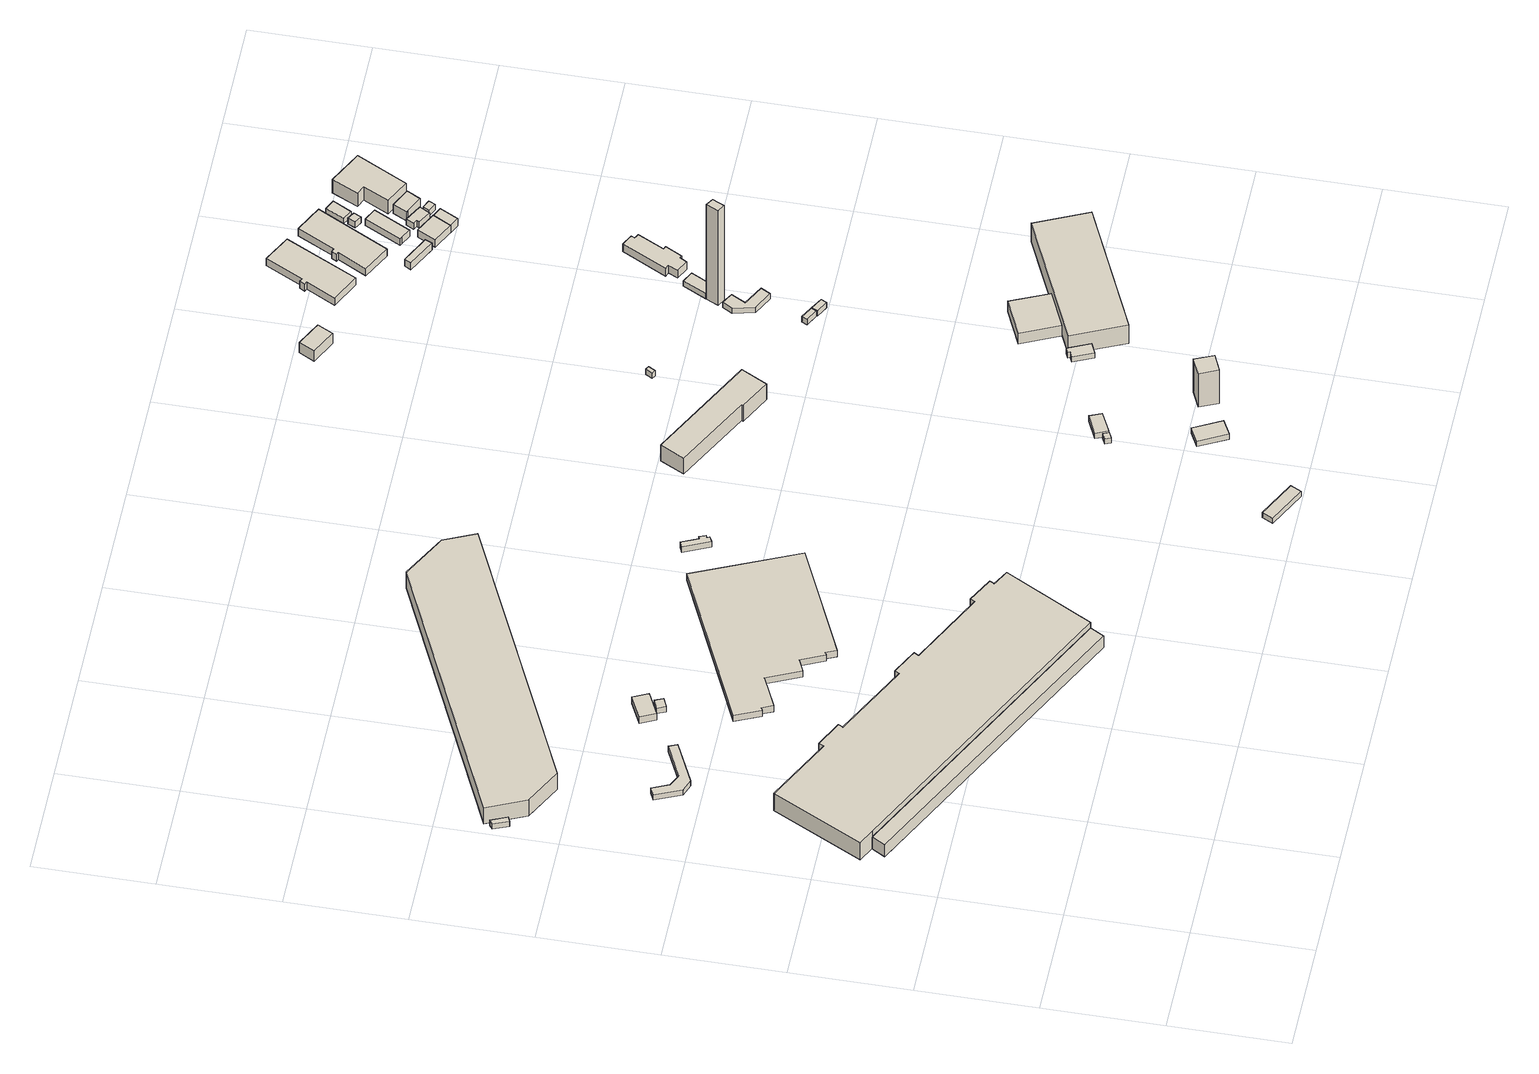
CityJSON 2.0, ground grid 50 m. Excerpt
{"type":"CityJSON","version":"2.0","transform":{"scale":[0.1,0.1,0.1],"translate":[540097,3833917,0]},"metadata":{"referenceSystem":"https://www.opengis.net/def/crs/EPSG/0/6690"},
"CityObjects":{
"building1":{"type":"Building","attributes":{"class":"3001","BuildingDetailAttribute.specifiedBuildingCoverageRate":0.6,"BuildingDetailAttribute.surveyYear":2017,"BuildingTsunamiRiskAttribute.description":"1","BuildingTsunamiRiskAttribute.rank":"2","BuildingTsunamiRiskAttribute.depth":0.51,"BuildingHighTideRiskAttribute.description":"1","BuildingHighTideRiskAttribute.rank":"2","BuildingHighTideRiskAttribute.depth":2.77,"BuildingIDAttribute.prefecture":"27","BuildingIDAttribute.city":"27107"},"geometry":[{"type":"Solid","lod":"1","boundaries":[[[[0,1,2,3]],[[2,4,5,3]],[[1,6,4,2]],[[0,7,6,1]],[[3,5,7,0]],[[4,6,7,5]]]]}]},
"building2":{"type":"Building","attributes":{"計測周辺長":74.93,"1/2500図郭":65,"区名":"港区","町丁目名称":"海岸通３丁目","街区番号":9,"class":"3003","usage":"431","storeysAboveGround":1,"BuildingDetailAttribute.buildingRoofEdgeArea":138.04,"BuildingDetailAttribute.buildingStructureType":"610","BuildingDetailAttribute.buildingStructureOrgType":"2","BuildingDetailAttribute.detailedUsage":"1710","BuildingDetailAttribute.specifiedBuildingCoverageRate":0.6,"BuildingDetailAttribute.surveyYear":2017,"BuildingHighTideRiskAttribute.description":"1","BuildingHighTideRiskAttribute.rank":"2","BuildingHighTideRiskAttribute.depth":2.12,"BuildingIDAttribute.prefecture":"27","BuildingIDAttribute.city":"27107"},"geometry":[{"type":"Solid","lod":"1","boundaries":[[[[8,9,10,11,12,13,14,15]],[[14,16,17,15]],[[13,18,16,14]],[[12,19,18,13]],[[11,20,19,12]],[[10,21,20,11]],[[9,22,21,10]],[[8,23,22,9]],[[15,17,23,8]],[[16,18,19,20,21,22,23,17]]]]}]},
"building3":{"type":"Building","attributes":{"計測周辺長":292.19,"1/2500図郭":65,"区名":"港区","町丁目名称":"海岸通３丁目","街区番号":8,"class":"3003","usage":"431","measuredHeight":6.8,"storeysAboveGround":1,"BuildingDetailAttribute.buildingRoofEdgeArea":905.91,"BuildingDetailAttribute.buildingStructureType":"610","BuildingDetailAttribute.buildingStructureOrgType":"2","BuildingDetailAttribute.detailedUsage":"1720","BuildingDetailAttribute.specifiedBuildingCoverageRate":0.6,"BuildingDetailAttribute.surveyYear":2017,"BuildingTsunamiRiskAttribute.description":"1","BuildingTsunamiRiskAttribute.rank":"2","BuildingTsunamiRiskAttribute.depth":0.83,"BuildingHighTideRiskAttribute.description":"1","BuildingHighTideRiskAttribute.rank":"2","BuildingHighTideRiskAttribute.depth":2.86,"BuildingIDAttribute.prefecture":"27","BuildingIDAttribute.city":"27107"},"geometry":[{"type":"Solid","lod":"1","boundaries":[[[[24,25,26,27]],[[26,28,29,27]],[[25,30,28,26]],[[24,31,30,25]],[[27,29,31,24]],[[28,30,31,29]]]]}]},
"building4":{"type":"Building","attributes":{"計測周辺長":394.34,"1/2500図郭":65,"区名":"港区","町丁目名称":"海岸通３丁目","街区番号":8,"class":"3001","usage":"431","measuredHeight":9.8,"storeysAboveGround":2,"BuildingDetailAttribute.buildingRoofEdgeArea":6350.5,"BuildingDetailAttribute.buildingStructureType":"610","BuildingDetailAttribute.buildingStructureOrgType":"2","BuildingDetailAttribute.detailedUsage":"1720","BuildingDetailAttribute.specifiedBuildingCoverageRate":0.6,"BuildingDetailAttribute.surveyYear":2017,"BuildingTsunamiRiskAttribute.description":"1","BuildingTsunamiRiskAttribute.rank":"1","BuildingTsunamiRiskAttribute.depth":0.3,"BuildingHighTideRiskAttribute.description":"1","BuildingHighTideRiskAttribute.rank":"2","BuildingHighTideRiskAttribute.depth":2.29,"BuildingIDAttribute.prefecture":"27","BuildingIDAttribute.city":"27107"},"geometry":[{"type":"Solid","lod":"1","boundaries":[[[[32,33,34,35,36,37,38,39,40,41,42,43,44,45,46,47,48]],[[47,49,50,48]],[[46,51,49,47]],[[45,52,51,46]],[[44,53,52,45]],[[43,54,53,44]],[[42,55,54,43]],[[41,56,55,42]],[[40,57,56,41]],[[39,58,57,40]],[[38,59,58,39]],[[37,60,59,38]],[[36,61,60,37]],[[35,62,61,36]],[[34,63,62,35]],[[33,64,63,34]],[[32,65,64,33]],[[48,50,65,32]],[[49,51,52,53,54,55,56,57,58,59,60,61,62,63,64,65,50]]]]}]},
"building5":{"type":"Building","attributes":{"計測周辺長":36.94,"1/2500図郭":65,"区名":"港区","町丁目名称":"海岸通３丁目","街区番号":9,"class":"3001","usage":"431","measuredHeight":3.8,"storeysAboveGround":1,"BuildingDetailAttribute.buildingRoofEdgeArea":82.57,"BuildingDetailAttribute.buildingStructureType":"610","BuildingDetailAttribute.buildingStructureOrgType":"2","BuildingDetailAttribute.detailedUsage":"1710","BuildingDetailAttribute.specifiedBuildingCoverageRate":0.6,"BuildingDetailAttribute.surveyYear":2017,"BuildingTsunamiRiskAttribute.description":"1","BuildingTsunamiRiskAttribute.rank":"1","BuildingTsunamiRiskAttribute.depth":0.01,"BuildingHighTideRiskAttribute.description":"1","BuildingHighTideRiskAttribute.rank":"2","BuildingHighTideRiskAttribute.depth":2.15,"BuildingIDAttribute.prefecture":"27","BuildingIDAttribute.city":"27107"},"geometry":[{"type":"Solid","lod":"1","boundaries":[[[[66,67,68,69]],[[68,70,71,69]],[[67,72,70,68]],[[66,73,72,67]],[[69,71,73,66]],[[70,72,73,71]]]]}]},
"building6":{"type":"Building","attributes":{"class":"3001","BuildingDetailAttribute.specifiedBuildingCoverageRate":0.6,"BuildingDetailAttribute.surveyYear":2017,"BuildingHighTideRiskAttribute.description":"1","BuildingHighTideRiskAttribute.rank":"2","BuildingHighTideRiskAttribute.depth":2.15,"BuildingIDAttribute.prefecture":"27","BuildingIDAttribute.city":"27107"},"geometry":[{"type":"Solid","lod":"1","boundaries":[[[[74,75,76,77]],[[76,78,79,77]],[[75,80,78,76]],[[74,81,80,75]],[[77,79,81,74]],[[78,80,81,79]]]]}]},
"building7":{"type":"Building","attributes":{"計測周辺長":330.95,"1/2500図郭":65,"区名":"港区","町丁目名称":"海岸通３丁目","街区番号":9,"class":"3001","usage":"431","measuredHeight":9.2,"storeysAboveGround":3,"BuildingDetailAttribute.buildingRoofEdgeArea":4335.14,"BuildingDetailAttribute.buildingStructureType":"610","BuildingDetailAttribute.buildingStructureOrgType":"2","BuildingDetailAttribute.detailedUsage":"1720","BuildingDetailAttribute.specifiedBuildingCoverageRate":0.6,"BuildingDetailAttribute.surveyYear":2017,"BuildingTsunamiRiskAttribute.description":"1","BuildingTsunamiRiskAttribute.rank":"2","BuildingTsunamiRiskAttribute.depth":0.69,"BuildingHighTideRiskAttribute.description":"1","BuildingHighTideRiskAttribute.rank":"2","BuildingHighTideRiskAttribute.depth":2.79,"BuildingIDAttribute.prefecture":"27","BuildingIDAttribute.city":"27107"},"geometry":[{"type":"Solid","lod":"1","boundaries":[[[[82,83,84,85,86,87]],[[86,88,89,87]],[[85,90,88,86]],[[84,91,90,85]],[[83,92,91,84]],[[82,93,92,83]],[[87,89,93,82]],[[88,90,91,92,93,89]]]]}]},
"building8":{"type":"Building","attributes":{"計測周辺長":248.54,"1/2500図郭":65,"区名":"港区","町丁目名称":"海岸通３丁目","街区番号":7,"class":"3003","usage":"431","measuredHeight":3.5,"storeysAboveGround":2,"BuildingDetailAttribute.buildingRoofEdgeArea":3027.41,"BuildingDetailAttribute.buildingStructureType":"603","BuildingDetailAttribute.buildingStructureOrgType":"3","BuildingDetailAttribute.detailedUsage":"1740","BuildingDetailAttribute.specifiedBuildingCoverageRate":0.6,"BuildingDetailAttribute.surveyYear":2017,"BuildingHighTideRiskAttribute.description":"1","BuildingHighTideRiskAttribute.rank":"2","BuildingHighTideRiskAttribute.depth":1.76,"BuildingIDAttribute.prefecture":"27","BuildingIDAttribute.city":"27107"},"geometry":[{"type":"Solid","lod":"1","boundaries":[[[[94,95,96,97,98,99,100,101,102,103,104,105]],[[104,106,107,105]],[[103,108,106,104]],[[102,109,108,103]],[[101,110,109,102]],[[100,111,110,101]],[[99,112,111,100]],[[98,113,112,99]],[[97,114,113,98]],[[96,115,114,97]],[[95,116,115,96]],[[94,117,116,95]],[[105,107,117,94]],[[106,108,109,110,111,112,113,114,115,116,117,107]]]]}]},
"building9":{"type":"Building","attributes":{"class":"3001","BuildingDetailAttribute.specifiedBuildingCoverageRate":0.6,"BuildingDetailAttribute.surveyYear":2017,"BuildingTsunamiRiskAttribute.description":"1","BuildingTsunamiRiskAttribute.rank":"1","BuildingTsunamiRiskAttribute.depth":0.48,"BuildingHighTideRiskAttribute.description":"1","BuildingHighTideRiskAttribute.rank":"3","BuildingHighTideRiskAttribute.depth":3.5,"BuildingIDAttribute.prefecture":"27","BuildingIDAttribute.city":"27107"},"geometry":[{"type":"Solid","lod":"1","boundaries":[[[[118,119,120,121]],[[120,122,123,121]],[[119,124,122,120]],[[118,125,124,119]],[[121,123,125,118]],[[122,124,125,123]]]]}]},
"building10":{"type":"Building","attributes":{"区名":"港区","町丁目名称":"海岸通３丁目","街区番号":7,"class":"3001","usage":"431","measuredHeight":3.3,"storeysAboveGround":1,"BuildingDetailAttribute.buildingRoofEdgeArea":35.92,"BuildingDetailAttribute.buildingStructureType":"610","BuildingDetailAttribute.buildingStructureOrgType":"2","BuildingDetailAttribute.detailedUsage":"1720","BuildingDetailAttribute.specifiedBuildingCoverageRate":0.6,"BuildingDetailAttribute.surveyYear":2017,"BuildingHighTideRiskAttribute.description":"1","BuildingHighTideRiskAttribute.rank":"2","BuildingHighTideRiskAttribute.depth":2,"BuildingIDAttribute.prefecture":"27","BuildingIDAttribute.city":"27107"},"geometry":[{"type":"Solid","lod":"1","boundaries":[[[[126,127,128,129,130,131,132,133]],[[132,134,135,133]],[[131,136,134,132]],[[130,137,136,131]],[[129,138,137,130]],[[128,139,138,129]],[[127,140,139,128]],[[126,141,140,127]],[[133,135,141,126]],[[134,136,137,138,139,140,141,135]]]]}]},
"building11":{"type":"Building","attributes":{"計測周辺長":19.33,"1/2500図郭":65,"区名":"港区","町丁目名称":"海岸通３丁目","街区番号":9,"class":"3003","usage":"431","storeysAboveGround":1,"BuildingDetailAttribute.buildingRoofEdgeArea":18.75,"BuildingDetailAttribute.buildingStructureType":"610","BuildingDetailAttribute.buildingStructureOrgType":"2","BuildingDetailAttribute.detailedUsage":"1720","BuildingDetailAttribute.specifiedBuildingCoverageRate":0.6,"BuildingDetailAttribute.surveyYear":2017,"BuildingTsunamiRiskAttribute.description":"1","BuildingTsunamiRiskAttribute.rank":"2","BuildingTsunamiRiskAttribute.depth":0.91,"BuildingHighTideRiskAttribute.description":"1","BuildingHighTideRiskAttribute.rank":"3","BuildingHighTideRiskAttribute.depth":3.16,"BuildingIDAttribute.prefecture":"27","BuildingIDAttribute.city":"27107"},"geometry":[{"type":"Solid","lod":"1","boundaries":[[[[142,143,144,145]],[[144,146,147,145]],[[143,148,146,144]],[[142,149,148,143]],[[145,147,149,142]],[[146,148,149,147]]]]}]},
"building12":{"type":"Building","attributes":{"class":"3003","BuildingDetailAttribute.specifiedBuildingCoverageRate":0.6,"BuildingDetailAttribute.surveyYear":2017,"BuildingTsunamiRiskAttribute.description":"1","BuildingTsunamiRiskAttribute.rank":"2","BuildingTsunamiRiskAttribute.depth":0.64,"BuildingHighTideRiskAttribute.description":"1","BuildingHighTideRiskAttribute.rank":"3","BuildingHighTideRiskAttribute.depth":3.67,"BuildingIDAttribute.prefecture":"27","BuildingIDAttribute.city":"27107"},"geometry":[{"type":"Solid","lod":"1","boundaries":[[[[150,151,152,153]],[[152,154,155,153]],[[151,156,154,152]],[[150,157,156,151]],[[153,155,157,150]],[[154,156,157,155]]]]}]},
"building13":{"type":"Building","attributes":{"class":"3001","BuildingDetailAttribute.specifiedBuildingCoverageRate":0.6,"BuildingDetailAttribute.surveyYear":2017,"BuildingTsunamiRiskAttribute.description":"1","BuildingTsunamiRiskAttribute.rank":"2","BuildingTsunamiRiskAttribute.depth":0.66,"BuildingHighTideRiskAttribute.description":"1","BuildingHighTideRiskAttribute.rank":"3","BuildingHighTideRiskAttribute.depth":3.7,"BuildingIDAttribute.prefecture":"27","BuildingIDAttribute.city":"27107"},"geometry":[{"type":"Solid","lod":"1","boundaries":[[[[158,159,160,161]],[[160,162,163,161]],[[159,164,162,160]],[[158,165,164,159]],[[161,163,165,158]],[[162,164,165,163]]]]}]},
"building14":{"type":"Building","attributes":{"class":"3001","BuildingDetailAttribute.specifiedBuildingCoverageRate":0.6,"BuildingDetailAttribute.surveyYear":2017,"BuildingTsunamiRiskAttribute.description":"1","BuildingTsunamiRiskAttribute.rank":"2","BuildingTsunamiRiskAttribute.depth":0.77,"BuildingHighTideRiskAttribute.description":"1","BuildingHighTideRiskAttribute.rank":"3","BuildingHighTideRiskAttribute.depth":3.81,"BuildingIDAttribute.prefecture":"27","BuildingIDAttribute.city":"27107"},"geometry":[{"type":"Solid","lod":"1","boundaries":[[[[166,167,168,169]],[[168,170,171,169]],[[167,172,170,168]],[[166,173,172,167]],[[169,171,173,166]],[[170,172,173,171]]]]}]},
"building15":{"type":"Building","attributes":{"計測周辺長":33.28,"1/2500図郭":65,"区名":"港区","町丁目名称":"海岸通３丁目","街区番号":5,"class":"3001","usage":"441","measuredHeight":19.1,"storeysAboveGround":5,"BuildingDetailAttribute.buildingRoofEdgeArea":69.17,"BuildingDetailAttribute.buildingStructureType":"610","BuildingDetailAttribute.buildingStructureOrgType":"2","BuildingDetailAttribute.detailedUsage":"1520","BuildingDetailAttribute.specifiedBuildingCoverageRate":0.6,"BuildingDetailAttribute.surveyYear":2017,"BuildingTsunamiRiskAttribute.description":"1","BuildingTsunamiRiskAttribute.rank":"2","BuildingTsunamiRiskAttribute.depth":0.73,"BuildingHighTideRiskAttribute.description":"1","BuildingHighTideRiskAttribute.rank":"3","BuildingHighTideRiskAttribute.depth":3.77,"BuildingIDAttribute.prefecture":"27","BuildingIDAttribute.city":"27107"},"geometry":[{"type":"Solid","lod":"1","boundaries":[[[[174,175,176,177]],[[176,178,179,177]],[[175,180,178,176]],[[174,181,180,175]],[[177,179,181,174]],[[178,180,181,179]]]]}]},
"building16":{"type":"Building","attributes":{"区名":"港区","町丁目名称":"海岸通３丁目","街区番号":7,"class":"3001","usage":"431","measuredHeight":9.1,"storeysAboveGround":1,"BuildingDetailAttribute.buildingRoofEdgeArea":597.41,"BuildingDetailAttribute.buildingStructureType":"610","BuildingDetailAttribute.buildingStructureOrgType":"2","BuildingDetailAttribute.detailedUsage":"1720","BuildingDetailAttribute.specifiedBuildingCoverageRate":0.6,"BuildingDetailAttribute.surveyYear":2017,"BuildingTsunamiRiskAttribute.description":"1","BuildingTsunamiRiskAttribute.rank":"1","BuildingTsunamiRiskAttribute.depth":0.01,"BuildingHighTideRiskAttribute.description":"1","BuildingHighTideRiskAttribute.rank":"2","BuildingHighTideRiskAttribute.depth":2.08,"BuildingIDAttribute.prefecture":"27","BuildingIDAttribute.city":"27107"},"geometry":[{"type":"Solid","lod":"1","boundaries":[[[[182,183,184,185,186,187]],[[186,188,189,187]],[[185,190,188,186]],[[184,191,190,185]],[[183,192,191,184]],[[182,193,192,183]],[[187,189,193,182]],[[188,190,191,192,193,189]]]]}]},
"building17":{"type":"Building","attributes":{"計測周辺長":30.47,"1/2500図郭":65,"区名":"港区","町丁目名称":"海岸通３丁目","街区番号":6,"class":"3003","usage":"431","measuredHeight":3,"storeysAboveGround":2,"BuildingDetailAttribute.buildingRoofEdgeArea":48.9,"BuildingDetailAttribute.buildingStructureType":"610","BuildingDetailAttribute.buildingStructureOrgType":"2","BuildingDetailAttribute.detailedUsage":"1720","BuildingDetailAttribute.specifiedBuildingCoverageRate":0.6,"BuildingDetailAttribute.surveyYear":2017,"BuildingTsunamiRiskAttribute.description":"1","BuildingTsunamiRiskAttribute.rank":"2","BuildingTsunamiRiskAttribute.depth":1,"BuildingHighTideRiskAttribute.description":"1","BuildingHighTideRiskAttribute.rank":"3","BuildingHighTideRiskAttribute.depth":4.04,"BuildingIDAttribute.prefecture":"27","BuildingIDAttribute.city":"27107"},"geometry":[{"type":"Solid","lod":"1","boundaries":[[[[194,195,196,197,198,199]],[[198,200,201,199]],[[197,202,200,198]],[[196,203,202,197]],[[195,204,203,196]],[[194,205,204,195]],[[199,201,205,194]],[[200,202,203,204,205,201]]]]}]},
"building18":{"type":"Building","attributes":{"class":"3001","BuildingDetailAttribute.specifiedBuildingCoverageRate":0.6,"BuildingDetailAttribute.surveyYear":2017,"BuildingTsunamiRiskAttribute.description":"1","BuildingTsunamiRiskAttribute.rank":"1","BuildingTsunamiRiskAttribute.depth":0.44,"BuildingHighTideRiskAttribute.description":"1","BuildingHighTideRiskAttribute.rank":"2","BuildingHighTideRiskAttribute.depth":2.64,"BuildingIDAttribute.prefecture":"27","BuildingIDAttribute.city":"27107"},"geometry":[{"type":"Solid","lod":"1","boundaries":[[[[206,207,208,209]],[[208,210,211,209]],[[207,212,210,208]],[[206,213,212,207]],[[209,211,213,206]],[[210,212,213,211]]]]}]},
"building19":{"type":"Building","attributes":{"計測周辺長":70.29,"1/2500図郭":65,"区名":"港区","町丁目名称":"海岸通３丁目","街区番号":6,"class":"3003","usage":"431","measuredHeight":6.1,"storeysAboveGround":1,"BuildingDetailAttribute.buildingRoofEdgeArea":308.79,"BuildingDetailAttribute.buildingStructureType":"610","BuildingDetailAttribute.buildingStructureOrgType":"2","BuildingDetailAttribute.detailedUsage":"1720","BuildingDetailAttribute.specifiedBuildingCoverageRate":0.6,"BuildingDetailAttribute.surveyYear":2017,"BuildingTsunamiRiskAttribute.description":"1","BuildingTsunamiRiskAttribute.rank":"2","BuildingTsunamiRiskAttribute.depth":1.77,"BuildingHighTideRiskAttribute.description":"1","BuildingHighTideRiskAttribute.rank":"3","BuildingHighTideRiskAttribute.depth":4.8,"BuildingIDAttribute.prefecture":"27","BuildingIDAttribute.city":"27107"},"geometry":[{"type":"Solid","lod":"1","boundaries":[[[[214,215,216,217]],[[216,218,219,217]],[[215,220,218,216]],[[214,221,220,215]],[[217,219,221,214]],[[218,220,221,219]]]]}]},
"building20":{"type":"Building","attributes":{"class":"3001","measuredHeight":3.2,"BuildingDetailAttribute.specifiedBuildingCoverageRate":0.6,"BuildingDetailAttribute.surveyYear":2017,"BuildingHighTideRiskAttribute.description":"1","BuildingHighTideRiskAttribute.rank":"2","BuildingHighTideRiskAttribute.depth":1.98,"BuildingIDAttribute.prefecture":"27","BuildingIDAttribute.city":"27107"},"geometry":[{"type":"Solid","lod":"1","boundaries":[[[[222,223,224,225]],[[224,226,227,225]],[[223,228,226,224]],[[222,229,228,223]],[[225,227,229,222]],[[226,228,229,227]]]]}]},
"building21":{"type":"Building","attributes":{"計測周辺長":16.81,"1/2500図郭":65,"区名":"港区","町丁目名称":"海岸通３丁目","街区番号":6,"class":"3001","usage":"401","storeysAboveGround":1,"BuildingDetailAttribute.buildingRoofEdgeArea":15.68,"BuildingDetailAttribute.buildingStructureType":"610","BuildingDetailAttribute.buildingStructureOrgType":"2","BuildingDetailAttribute.detailedUsage":"1310","BuildingDetailAttribute.specifiedBuildingCoverageRate":0.6,"BuildingDetailAttribute.surveyYear":2017,"BuildingHighTideRiskAttribute.description":"1","BuildingHighTideRiskAttribute.rank":"2","BuildingHighTideRiskAttribute.depth":2.49,"BuildingIDAttribute.prefecture":"27","BuildingIDAttribute.city":"27107"},"geometry":[{"type":"Solid","lod":"1","boundaries":[[[[230,231,232,233]],[[232,234,235,233]],[[231,236,234,232]],[[230,237,236,231]],[[233,235,237,230]],[[234,236,237,235]]]]}]},
"building22":{"type":"Building","attributes":{"計測周辺長":171.34,"1/2500図郭":65,"区名":"港区","町丁目名称":"海岸通３丁目","街区番号":6,"class":"3001","usage":"431","measuredHeight":10.5,"storeysAboveGround":2,"BuildingDetailAttribute.buildingRoofEdgeArea":1492.93,"BuildingDetailAttribute.buildingStructureType":"610","BuildingDetailAttribute.buildingStructureOrgType":"2","BuildingDetailAttribute.detailedUsage":"1720","BuildingDetailAttribute.specifiedBuildingCoverageRate":0.6,"BuildingDetailAttribute.surveyYear":2017,"BuildingTsunamiRiskAttribute.description":"1","BuildingTsunamiRiskAttribute.rank":"2","BuildingTsunamiRiskAttribute.depth":2.22,"BuildingHighTideRiskAttribute.description":"1","BuildingHighTideRiskAttribute.rank":"4","BuildingHighTideRiskAttribute.depth":5.26,"BuildingIDAttribute.prefecture":"27","BuildingIDAttribute.city":"27107"},"geometry":[{"type":"Solid","lod":"1","boundaries":[[[[238,239,240,241]],[[240,242,243,241]],[[239,244,242,240]],[[238,245,244,239]],[[241,243,245,238]],[[242,244,245,243]]]]}]},
"building23":{"type":"Building","attributes":{"計測周辺長":38.69,"1/2500図郭":65,"区名":"港区","町丁目名称":"海岸通３丁目","街区番号":3,"class":"3001","usage":"421","measuredHeight":5.9,"storeysAboveGround":1,"BuildingDetailAttribute.buildingRoofEdgeArea":88.69,"BuildingDetailAttribute.buildingStructureType":"610","BuildingDetailAttribute.buildingStructureOrgType":"2","BuildingDetailAttribute.detailedUsage":"1810","BuildingDetailAttribute.specifiedBuildingCoverageRate":0.6,"BuildingDetailAttribute.surveyYear":2017,"BuildingTsunamiRiskAttribute.description":"1","BuildingTsunamiRiskAttribute.rank":"2","BuildingTsunamiRiskAttribute.depth":1.41,"BuildingHighTideRiskAttribute.description":"1","BuildingHighTideRiskAttribute.rank":"3","BuildingHighTideRiskAttribute.depth":4.33,"BuildingIDAttribute.prefecture":"27","BuildingIDAttribute.city":"27107"},"geometry":[{"type":"Solid","lod":"1","boundaries":[[[[246,247,248,249]],[[248,250,251,249]],[[247,252,250,248]],[[246,253,252,247]],[[249,251,253,246]],[[250,252,253,251]]]]}]},
"building24":{"type":"Building","attributes":{"計測周辺長":100.69,"1/2500図郭":65,"区名":"港区","町丁目名称":"海岸通３丁目","街区番号":4,"class":"3003","usage":"441","storeysAboveGround":1,"BuildingDetailAttribute.buildingRoofEdgeArea":184.03,"BuildingDetailAttribute.buildingStructureType":"610","BuildingDetailAttribute.buildingStructureOrgType":"2","BuildingDetailAttribute.detailedUsage":"1520","BuildingDetailAttribute.specifiedBuildingCoverageRate":0.6,"BuildingDetailAttribute.surveyYear":2017,"BuildingTsunamiRiskAttribute.description":"1","BuildingTsunamiRiskAttribute.rank":"2","BuildingTsunamiRiskAttribute.depth":0.67,"BuildingHighTideRiskAttribute.description":"1","BuildingHighTideRiskAttribute.rank":"3","BuildingHighTideRiskAttribute.depth":3.69,"BuildingIDAttribute.prefecture":"27","BuildingIDAttribute.city":"27107"},"geometry":[{"type":"Solid","lod":"1","boundaries":[[[[254,255,256,257,258,259,260]],[[259,261,262,260]],[[258,263,261,259]],[[257,264,263,258]],[[256,265,264,257]],[[255,266,265,256]],[[254,267,266,255]],[[260,262,267,254]],[[261,263,264,265,266,267,262]]]]}]},
"building25":{"type":"Building","attributes":{"計測周辺長":18.91,"1/2500図郭":65,"区名":"港区","町丁目名称":"海岸通３丁目","街区番号":4,"class":"3001","usage":"441","measuredHeight":54.4,"storeysAboveGround":1,"BuildingDetailAttribute.buildingRoofEdgeArea":21.34,"BuildingDetailAttribute.buildingStructureType":"610","BuildingDetailAttribute.buildingStructureOrgType":"2","BuildingDetailAttribute.detailedUsage":"1520","BuildingDetailAttribute.specifiedBuildingCoverageRate":0.6,"BuildingDetailAttribute.surveyYear":2017,"BuildingTsunamiRiskAttribute.description":"1","BuildingTsunamiRiskAttribute.rank":"2","BuildingTsunamiRiskAttribute.depth":1.44,"BuildingHighTideRiskAttribute.description":"1","BuildingHighTideRiskAttribute.rank":"3","BuildingHighTideRiskAttribute.depth":4.62,"BuildingIDAttribute.prefecture":"27","BuildingIDAttribute.city":"27107"},"geometry":[{"type":"Solid","lod":"1","boundaries":[[[[268,269,270,271,272]],[[271,273,274,272]],[[270,275,273,271]],[[269,276,275,270]],[[268,277,276,269]],[[272,274,277,268]],[[273,275,276,277,274]]]]}]},
"building26":{"type":"Building","attributes":{"class":"3003","BuildingDetailAttribute.specifiedBuildingCoverageRate":0.6,"BuildingDetailAttribute.surveyYear":2017,"BuildingTsunamiRiskAttribute.description":"1","BuildingTsunamiRiskAttribute.rank":"2","BuildingTsunamiRiskAttribute.depth":1.44,"BuildingHighTideRiskAttribute.description":"1","BuildingHighTideRiskAttribute.rank":"3","BuildingHighTideRiskAttribute.depth":4.62,"BuildingIDAttribute.prefecture":"27","BuildingIDAttribute.city":"27107"},"geometry":[{"type":"Solid","lod":"1","boundaries":[[[[278,279,280,281]],[[280,282,283,281]],[[279,284,282,280]],[[278,285,284,279]],[[281,283,285,278]],[[282,284,285,283]]]]}]},
"building27":{"type":"Building","attributes":{"計測周辺長":69.25,"1/2500図郭":65,"区名":"港区","町丁目名称":"海岸通３丁目","街区番号":4,"class":"3001","usage":"441","measuredHeight":4.4,"storeysAboveGround":2,"BuildingDetailAttribute.buildingRoofEdgeArea":196.03,"BuildingDetailAttribute.buildingStructureType":"610","BuildingDetailAttribute.buildingStructureOrgType":"2","BuildingDetailAttribute.detailedUsage":"1520","BuildingDetailAttribute.specifiedBuildingCoverageRate":0.6,"BuildingDetailAttribute.surveyYear":2017,"BuildingTsunamiRiskAttribute.description":"1","BuildingTsunamiRiskAttribute.rank":"2","BuildingTsunamiRiskAttribute.depth":1.59,"BuildingHighTideRiskAttribute.description":"1","BuildingHighTideRiskAttribute.rank":"3","BuildingHighTideRiskAttribute.depth":4.61,"BuildingIDAttribute.prefecture":"27","BuildingIDAttribute.city":"27107"},"geometry":[{"type":"Solid","lod":"1","boundaries":[[[[286,287,288,289,290,291,292,293,294,295,296,297]],[[296,298,299,297]],[[295,300,298,296]],[[294,301,300,295]],[[293,302,301,294]],[[292,303,302,293]],[[291,304,303,292]],[[290,305,304,291]],[[289,306,305,290]],[[288,307,306,289]],[[287,308,307,288]],[[286,309,308,287]],[[297,299,309,286]],[[298,300,301,302,303,304,305,306,307,308,309,299]]]]}]},
"building28":{"type":"Building","attributes":{"計測周辺長":97.41,"1/2500図郭":65,"区名":"港区","町丁目名称":"海岸通３丁目","街区番号":3,"class":"3001","usage":"421","measuredHeight":4.1,"storeysAboveGround":2,"BuildingDetailAttribute.buildingRoofEdgeArea":453.28,"BuildingDetailAttribute.buildingStructureType":"610","BuildingDetailAttribute.buildingStructureOrgType":"2","BuildingDetailAttribute.detailedUsage":"1810","BuildingDetailAttribute.specifiedBuildingCoverageRate":0.6,"BuildingDetailAttribute.surveyYear":2017,"BuildingTsunamiRiskAttribute.description":"1","BuildingTsunamiRiskAttribute.rank":"2","BuildingTsunamiRiskAttribute.depth":1.39,"BuildingHighTideRiskAttribute.description":"1","BuildingHighTideRiskAttribute.rank":"3","BuildingHighTideRiskAttribute.depth":4.3,"BuildingIDAttribute.prefecture":"27","BuildingIDAttribute.city":"27107"},"geometry":[{"type":"Solid","lod":"1","boundaries":[[[[310,311,312,313,314,315,316,317]],[[316,318,319,317]],[[315,320,318,316]],[[314,321,320,315]],[[313,322,321,314]],[[312,323,322,313]],[[311,324,323,312]],[[310,325,324,311]],[[317,319,325,310]],[[318,320,321,322,323,324,325,319]]]]}]},
"building29":{"type":"Building","attributes":{"class":"3001","measuredHeight":4,"BuildingDetailAttribute.specifiedBuildingCoverageRate":0.6,"BuildingDetailAttribute.surveyYear":2017,"BuildingTsunamiRiskAttribute.description":"1","BuildingTsunamiRiskAttribute.rank":"2","BuildingTsunamiRiskAttribute.depth":1.45,"BuildingHighTideRiskAttribute.description":"1","BuildingHighTideRiskAttribute.rank":"3","BuildingHighTideRiskAttribute.depth":4.37,"BuildingIDAttribute.prefecture":"27","BuildingIDAttribute.city":"27107"},"geometry":[{"type":"Solid","lod":"1","boundaries":[[[[326,327,328,329]],[[328,330,331,329]],[[327,332,330,328]],[[326,333,332,327]],[[329,331,333,326]],[[330,332,333,331]]]]}]},
"building30":{"type":"Building","attributes":{"計測周辺長":96.52,"1/2500図郭":65,"区名":"港区","町丁目名称":"海岸通３丁目","街区番号":3,"class":"3001","usage":"421","measuredHeight":4.2,"storeysAboveGround":2,"BuildingDetailAttribute.buildingRoofEdgeArea":447.75,"BuildingDetailAttribute.buildingStructureType":"603","BuildingDetailAttribute.buildingStructureOrgType":"3","BuildingDetailAttribute.detailedUsage":"1810","BuildingDetailAttribute.specifiedBuildingCoverageRate":0.6,"BuildingDetailAttribute.surveyYear":2017,"BuildingTsunamiRiskAttribute.description":"1","BuildingTsunamiRiskAttribute.rank":"2","BuildingTsunamiRiskAttribute.depth":1.36,"BuildingHighTideRiskAttribute.description":"1","BuildingHighTideRiskAttribute.rank":"3","BuildingHighTideRiskAttribute.depth":4.28,"BuildingIDAttribute.prefecture":"27","BuildingIDAttribute.city":"27107"},"geometry":[{"type":"Solid","lod":"1","boundaries":[[[[334,335,336,337,338,339,340,341]],[[340,342,343,341]],[[339,344,342,340]],[[338,345,344,339]],[[337,346,345,338]],[[336,347,346,337]],[[335,348,347,336]],[[334,349,348,335]],[[341,343,349,334]],[[342,344,345,346,347,348,349,343]]]]}]},
"building31":{"type":"Building","attributes":{"計測周辺長":36.91,"1/2500図郭":65,"区名":"港区","町丁目名称":"海岸通３丁目","街区番号":3,"class":"3001","usage":"421","measuredHeight":4.1,"storeysAboveGround":1,"BuildingDetailAttribute.buildingRoofEdgeArea":84.86,"BuildingDetailAttribute.buildingStructureType":"610","BuildingDetailAttribute.buildingStructureOrgType":"2","BuildingDetailAttribute.detailedUsage":"1810","BuildingDetailAttribute.specifiedBuildingCoverageRate":0.6,"BuildingDetailAttribute.surveyYear":2017,"BuildingTsunamiRiskAttribute.description":"1","BuildingTsunamiRiskAttribute.rank":"2","BuildingTsunamiRiskAttribute.depth":1.39,"BuildingHighTideRiskAttribute.description":"1","BuildingHighTideRiskAttribute.rank":"3","BuildingHighTideRiskAttribute.depth":4.33,"BuildingIDAttribute.prefecture":"27","BuildingIDAttribute.city":"27107"},"geometry":[{"type":"Solid","lod":"1","boundaries":[[[[350,351,352,353]],[[352,354,355,353]],[[351,356,354,352]],[[350,357,356,351]],[[353,355,357,350]],[[354,356,357,355]]]]}]},
"building32":{"type":"Building","attributes":{"計測周辺長":46.3,"1/2500図郭":65,"区名":"港区","町丁目名称":"海岸通３丁目","街区番号":3,"class":"3001","usage":"421","measuredHeight":3.6,"storeysAboveGround":1,"BuildingDetailAttribute.buildingRoofEdgeArea":102.88,"BuildingDetailAttribute.buildingStructureType":"610","BuildingDetailAttribute.buildingStructureOrgType":"2","BuildingDetailAttribute.detailedUsage":"1810","BuildingDetailAttribute.specifiedBuildingCoverageRate":0.6,"BuildingDetailAttribute.surveyYear":2017,"BuildingTsunamiRiskAttribute.description":"1","BuildingTsunamiRiskAttribute.rank":"2","BuildingTsunamiRiskAttribute.depth":1.35,"BuildingHighTideRiskAttribute.description":"1","BuildingHighTideRiskAttribute.rank":"3","BuildingHighTideRiskAttribute.depth":4.27,"BuildingIDAttribute.prefecture":"27","BuildingIDAttribute.city":"27107"},"geometry":[{"type":"Solid","lod":"1","boundaries":[[[[358,359,360,361,362,363]],[[362,364,365,363]],[[361,366,364,362]],[[360,367,366,361]],[[359,368,367,360]],[[358,369,368,359]],[[363,365,369,358]],[[364,366,367,368,369,365]]]]}]},
"building33":{"type":"Building","attributes":{"class":"3001","measuredHeight":4.2,"BuildingDetailAttribute.specifiedBuildingCoverageRate":0.6,"BuildingDetailAttribute.surveyYear":2017,"BuildingTsunamiRiskAttribute.description":"1","BuildingTsunamiRiskAttribute.rank":"2","BuildingTsunamiRiskAttribute.depth":1.47,"BuildingHighTideRiskAttribute.description":"1","BuildingHighTideRiskAttribute.rank":"3","BuildingHighTideRiskAttribute.depth":4.42,"BuildingIDAttribute.prefecture":"27","BuildingIDAttribute.city":"27107"},"geometry":[{"type":"Solid","lod":"1","boundaries":[[[[370,371,372,373]],[[372,374,375,373]],[[371,376,374,372]],[[370,377,376,371]],[[373,375,377,370]],[[374,376,377,375]]]]}]},
"building34":{"type":"Building","attributes":{"計測周辺長":26.44,"1/2500図郭":65,"区名":"港区","町丁目名称":"海岸通３丁目","街区番号":3,"class":"3001","usage":"421","measuredHeight":3.5,"storeysAboveGround":1,"BuildingDetailAttribute.buildingRoofEdgeArea":38.38,"BuildingDetailAttribute.buildingStructureType":"601","BuildingDetailAttribute.buildingStructureOrgType":"1","BuildingDetailAttribute.detailedUsage":"1810","BuildingDetailAttribute.specifiedBuildingCoverageRate":0.6,"BuildingDetailAttribute.surveyYear":2017,"BuildingTsunamiRiskAttribute.description":"1","BuildingTsunamiRiskAttribute.rank":"2","BuildingTsunamiRiskAttribute.depth":1.45,"BuildingHighTideRiskAttribute.description":"1","BuildingHighTideRiskAttribute.rank":"3","BuildingHighTideRiskAttribute.depth":4.39,"BuildingIDAttribute.prefecture":"27","BuildingIDAttribute.city":"27107"},"geometry":[{"type":"Solid","lod":"1","boundaries":[[[[378,379,380,381,382,383]],[[382,384,385,383]],[[381,386,384,382]],[[380,387,386,381]],[[379,388,387,380]],[[378,389,388,379]],[[383,385,389,378]],[[384,386,387,388,389,385]]]]}]},
"building35":{"type":"Building","attributes":{"計測周辺長":14.07,"1/2500図郭":65,"区名":"港区","町丁目名称":"海岸通３丁目","街区番号":3,"class":"3001","usage":"421","measuredHeight":3.4,"storeysAboveGround":1,"BuildingDetailAttribute.buildingRoofEdgeArea":12.33,"BuildingDetailAttribute.buildingStructureType":"610","BuildingDetailAttribute.buildingStructureOrgType":"2","BuildingDetailAttribute.detailedUsage":"1810","BuildingDetailAttribute.specifiedBuildingCoverageRate":0.6,"BuildingDetailAttribute.surveyYear":2017,"BuildingTsunamiRiskAttribute.description":"1","BuildingTsunamiRiskAttribute.rank":"2","BuildingTsunamiRiskAttribute.depth":1.35,"BuildingHighTideRiskAttribute.description":"1","BuildingHighTideRiskAttribute.rank":"3","BuildingHighTideRiskAttribute.depth":4.27,"BuildingIDAttribute.prefecture":"27","BuildingIDAttribute.city":"27107"},"geometry":[{"type":"Solid","lod":"1","boundaries":[[[[390,391,392,393]],[[392,394,395,393]],[[391,396,394,392]],[[390,397,396,391]],[[393,395,397,390]],[[394,396,397,395]]]]}]},
"building36":{"type":"Building","attributes":{"計測周辺長":13.89,"1/2500図郭":65,"区名":"港区","町丁目名称":"海岸通３丁目","街区番号":3,"class":"3001","usage":"421","measuredHeight":3.2,"storeysAboveGround":1,"BuildingDetailAttribute.buildingRoofEdgeArea":11.91,"BuildingDetailAttribute.buildingStructureType":"601","BuildingDetailAttribute.buildingStructureOrgType":"1","BuildingDetailAttribute.detailedUsage":"1810","BuildingDetailAttribute.specifiedBuildingCoverageRate":0.6,"BuildingDetailAttribute.surveyYear":2017,"BuildingTsunamiRiskAttribute.description":"1","BuildingTsunamiRiskAttribute.rank":"2","BuildingTsunamiRiskAttribute.depth":1.77,"BuildingHighTideRiskAttribute.description":"1","BuildingHighTideRiskAttribute.rank":"3","BuildingHighTideRiskAttribute.depth":4.72,"BuildingIDAttribute.prefecture":"27","BuildingIDAttribute.city":"27107"},"geometry":[{"type":"Solid","lod":"1","boundaries":[[[[398,399,400,401]],[[400,402,403,401]],[[399,404,402,400]],[[398,405,404,399]],[[401,403,405,398]],[[402,404,405,403]]]]}]},
"building37":{"type":"Building","attributes":{"計測周辺長":30.76,"1/2500図郭":65,"区名":"港区","町丁目名称":"海岸通３丁目","街区番号":3,"class":"3001","usage":"421","measuredHeight":5.1,"storeysAboveGround":1,"BuildingDetailAttribute.buildingRoofEdgeArea":57.94,"BuildingDetailAttribute.buildingStructureType":"610","BuildingDetailAttribute.buildingStructureOrgType":"2","BuildingDetailAttribute.detailedUsage":"1810","BuildingDetailAttribute.specifiedBuildingCoverageRate":0.6,"BuildingDetailAttribute.surveyYear":2017,"BuildingTsunamiRiskAttribute.description":"1","BuildingTsunamiRiskAttribute.rank":"2","BuildingTsunamiRiskAttribute.depth":1.56,"BuildingHighTideRiskAttribute.description":"1","BuildingHighTideRiskAttribute.rank":"3","BuildingHighTideRiskAttribute.depth":4.5,"BuildingIDAttribute.prefecture":"27","BuildingIDAttribute.city":"27107"},"geometry":[{"type":"Solid","lod":"1","boundaries":[[[[406,407,408,409,410,411]],[[410,412,413,411]],[[409,414,412,410]],[[408,415,414,409]],[[407,416,415,408]],[[406,417,416,407]],[[411,413,417,406]],[[412,414,415,416,417,413]]]]}]},
"building38":{"type":"Building","attributes":{"計測周辺長":26.96,"1/2500図郭":65,"区名":"港区","町丁目名称":"海岸通３丁目","街区番号":3,"class":"3001","usage":"421","storeysAboveGround":1,"BuildingDetailAttribute.buildingRoofEdgeArea":41.25,"BuildingDetailAttribute.buildingStructureType":"610","BuildingDetailAttribute.buildingStructureOrgType":"2","BuildingDetailAttribute.detailedUsage":"1810","BuildingDetailAttribute.specifiedBuildingCoverageRate":0.6,"BuildingDetailAttribute.surveyYear":2017,"BuildingTsunamiRiskAttribute.description":"1","BuildingTsunamiRiskAttribute.rank":"2","BuildingTsunamiRiskAttribute.depth":1.44,"BuildingHighTideRiskAttribute.description":"1","BuildingHighTideRiskAttribute.rank":"3","BuildingHighTideRiskAttribute.depth":4.35,"BuildingIDAttribute.prefecture":"27","BuildingIDAttribute.city":"27107"},"geometry":[{"type":"Solid","lod":"1","boundaries":[[[[418,419,420,421]],[[420,422,423,421]],[[419,424,422,420]],[[418,425,424,419]],[[421,423,425,418]],[[422,424,425,423]]]]}]},
"building39":{"type":"Building","attributes":{"計測周辺長":80.18,"1/2500図郭":65,"区名":"港区","町丁目名称":"海岸通３丁目","街区番号":3,"class":"3001","usage":"421","measuredHeight":7.7,"storeysAboveGround":2,"BuildingDetailAttribute.buildingRoofEdgeArea":332.84,"BuildingDetailAttribute.buildingStructureType":"610","BuildingDetailAttribute.buildingStructureOrgType":"2","BuildingDetailAttribute.detailedUsage":"1810","BuildingDetailAttribute.specifiedBuildingCoverageRate":0.6,"BuildingDetailAttribute.surveyYear":2017,"BuildingTsunamiRiskAttribute.description":"1","BuildingTsunamiRiskAttribute.rank":"2","BuildingTsunamiRiskAttribute.depth":1.48,"BuildingHighTideRiskAttribute.description":"1","BuildingHighTideRiskAttribute.rank":"3","BuildingHighTideRiskAttribute.depth":4.4,"BuildingIDAttribute.prefecture":"27","BuildingIDAttribute.city":"27107"},"geometry":[{"type":"Solid","lod":"1","boundaries":[[[[426,427,428,429,430,431]],[[430,432,433,431]],[[429,434,432,430]],[[428,435,434,429]],[[427,436,435,428]],[[426,437,436,427]],[[431,433,437,426]],[[432,434,435,436,437,433]]]]}]}
},
"vertices":[
[8,2767,36],[26,2780,36],[56,2713,36],[34,2703,36],[56,2713,66],[34,2703,66],[26,2780,66],[8,2767,66],
[318,2068,42],[270,2179,42],[305,2195,42],[336,2124,42],[388,2100,42],[534,2170,42],[550,2135,42],[370,2050,42],[550,2135,72],[370,2050,72],[534,2170,72],[388,2100,72],[336,2124,72],[305,2195,72],[270,2179,72],[318,2068,72],
[1431,667,32],[1399,609,32],[154,1239,32],[186,1295,32],[154,1239,100],[186,1295,100],[1399,609,100],[1431,667,100],
[186,1295,34],[118,1329,34],[311,1708,34],[595,1564,34],[603,1586,34],[718,1530,34],[706,1510,34],[1025,1348,34],[1035,1368,34],[1145,1312,34],[1133,1292,34],[1454,1130,34],[1464,1150,34],[1572,1093,34],[1562,1073,34],[1630,1037,34],[1431,667,34],[1630,1037,132],[1431,667,132],[1562,1073,132],[1572,1093,132],[1464,1150,132],[1454,1130,132],[1133,1292,132],[1145,1312,132],[1035,1368,132],[1025,1348,132],[706,1510,132],[718,1530,132],[603,1586,132],[595,1564,132],[311,1708,132],[118,1329,132],[186,1295,132],
[658,2308,42],[757,2356,42],[787,2293,42],[688,2245,42],[787,2293,80],[688,2245,80],[757,2356,80],[658,2308,80],
[722,2250,42],[763,2269,42],[779,2234,42],[738,2216,42],[779,2234,72],[738,2216,72],[763,2269,72],[722,2250,72],
[107,2641,32],[33,2805,32],[1200,3334,32],[1393,3231,32],[1452,3099,32],[265,2558,32],[1452,3099,124],[265,2558,124],[1393,3231,124],[1200,3334,124],[33,2805,124],[107,2641,124],
[1128,1660,44],[1117,1655,44],[1072,1753,44],[1016,1728,44],[953,1868,44],[815,1805,44],[795,1850,44],[783,1844,44],[736,1950,44],[1437,2268,44],[1632,1837,44],[1147,1617,44],[1632,1837,79],[1147,1617,79],[1437,2268,79],[736,1950,79],[783,1844,79],[795,1850,79],[815,1805,79],[953,1868,79],[1016,1728,79],[1072,1753,79],[1117,1655,79],[1128,1660,79],
[2174,86,24],[2197,132,24],[2358,50,24],[2335,4,24],[2358,50,54],[2335,4,54],[2197,132,54],[2174,86,54],
[1578,2315,41],[1603,2326,41],[1634,2256,41],[1644,2261,41],[1656,2233,41],[1646,2228,41],[1651,2218,41],[1627,2206,41],[1651,2218,73],[1627,2206,73],[1646,2228,73],[1656,2233,73],[1644,2261,73],[1634,2256,73],[1603,2326,73],[1578,2315,73],
[1436,3179,32],[1459,3197,32],[1487,3130,32],[1462,3119,32],[1487,3130,62],[1462,3119,62],[1459,3197,62],[1436,3179,62],
[2521,454,22],[2587,488,22],[2648,372,22],[2582,337,22],[2648,372,52],[2582,337,52],[2587,488,52],[2521,454,52],
[2465,808,23],[2493,821,23],[2503,797,23],[2475,784,23],[2503,797,53],[2475,784,53],[2493,821,53],[2465,808,53],
[2486,851,23],[2574,893,23],[2596,842,23],[2509,800,23],[2596,842,53],[2509,800,53],[2574,893,53],[2486,851,53],
[2725,488,24],[2799,520,24],[2833,442,24],[2759,410,24],[2833,442,215],[2759,410,215],[2799,520,215],[2725,488,215],
[2303,2210,41],[2306,2216,41],[1986,2384,41],[2039,2486,41],[2490,2250,41],[2433,2142,41],[2490,2250,132],[2433,2142,132],[2039,2486,132],[1986,2384,132],[2306,2216,132],[2303,2210,132],
[2868,1016,22],[2892,1026,22],[2887,1035,22],[2910,1045,22],[2952,953,22],[2906,932,22],[2952,953,52],[2906,932,52],[2910,1045,52],[2887,1035,52],[2892,1026,52],[2868,1016,52],
[2469,2602,31],[2486,2631,31],[2502,2622,31],[2485,2593,31],[2502,2622,61],[2485,2593,61],[2486,2631,61],[2469,2602,61],
[2931,1240,14],[3091,1312,14],[3163,1152,14],[3003,1080,14],[3163,1152,74],[3003,1080,74],[3091,1312,74],[2931,1240,74],
[2855,2062,37],[2866,2084,37],[2917,2056,37],[2905,2035,37],[2917,2056,69],[2905,2035,69],[2866,2084,69],[2855,2062,69],
[2908,2030,37],[2922,2055,37],[2971,2028,37],[2958,2004,37],[2971,2028,67],[2958,2004,67],[2922,2055,67],[2908,2030,67],
[2917,1039,11],[3475,1292,11],[3577,1071,11],[3017,818,11],[3577,1071,116],[3017,818,116],[3475,1292,116],[2917,1039,116],
[2323,3913,18],[2358,3979,18],[2463,3925,18],[2429,3859,18],[2463,3925,77],[2429,3859,77],[2358,3979,77],[2323,3913,77],
[2900,2273,17],[2877,2362,17],[2902,2405,17],[2949,2379,17],[2916,2318,17],[3003,2272,17],[2981,2232,17],[3003,2272,47],[2981,2232,47],[2916,2318,47],[2949,2379,47],[2902,2405,47],[2877,2362,47],[2900,2273,47],
[2911,2424,14],[2936,2477,14],[2968,2457,14],[2958,2437,14],[2944,2407,14],[2958,2437,558],[2944,2407,558],[2968,2457,558],[2936,2477,558],[2911,2424,558],
[2941,2479,10],[2991,2578,10],[3038,2554,10],[2987,2455,10],[3038,2554,40],[2987,2455,40],[2991,2578,40],[2941,2479,40],
[3029,2608,9],[3049,2648,9],[3029,2655,9],[3127,2843,9],[3175,2819,9],[3167,2804,9],[3187,2794,9],[3131,2683,9],[3144,2676,9],[3107,2606,9],[3097,2611,9],[3079,2581,9],[3097,2611,53],[3079,2581,53],[3107,2606,53],[3144,2676,53],[3131,2683,53],[3187,2794,53],[3167,2804,53],[3175,2819,53],[3127,2843,53],[3029,2655,53],[3049,2648,53],[3029,2608,53],
[2629,3891,18],[2693,4014,18],[2680,4019,18],[2693,4041,18],[2705,4034,18],[2786,4192,18],[2902,4131,18],[2750,3829,18],[2902,4131,59],[2750,3829,59],[2786,4192,59],[2705,4034,59],[2693,4041,59],[2680,4019,59],[2693,4014,59],[2629,3891,59],
[2869,3634,18],[2884,3662,18],[3002,3602,18],[2988,3573,18],[3002,3602,57],[2988,3573,57],[2884,3662,57],[2869,3634,57],
[2805,3800,18],[2869,3921,18],[2859,3925,18],[2871,3948,18],[2884,3943,18],[2964,4099,18],[3080,4040,18],[2923,3739,18],[3080,4040,59],[2923,3739,59],[2964,4099,59],[2884,3943,59],[2871,3948,59],[2859,3925,59],[2869,3921,59],[2805,3800,59],
[3005,3564,17],[3045,3641,17],[3132,3596,17],[3092,3519,17],[3132,3596,59],[3092,3519,59],[3045,3641,59],[3005,3564,59],
[3041,3672,18],[2996,3694,18],[2988,3699,18],[3067,3853,18],[3120,3826,18],[3053,3695,18],[3120,3826,55],[3053,3695,55],[3067,3853,55],[2988,3699,55],[2996,3694,55],[3041,3672,55],
[3132,3596,16],[3173,3575,16],[3133,3498,16],[3092,3519,16],[3133,3498,58],[3092,3519,58],[3173,3575,58],[3132,3596,58],
[3093,3643,17],[3099,3654,17],[3082,3664,17],[3099,3696,17],[3172,3656,17],[3148,3613,17],[3172,3656,52],[3148,3613,52],[3099,3696,52],[3082,3664,52],[3099,3654,52],[3093,3643,52],
[3046,3888,19],[3061,3920,19],[3092,3902,19],[3076,3871,19],[3092,3902,53],[3076,3871,53],[3061,3920,53],[3046,3888,53],
[3165,3617,16],[3178,3645,16],[3213,3628,16],[3200,3600,16],[3213,3628,48],[3200,3600,48],[3178,3645,48],[3165,3617,48],
[3201,3661,16],[3128,3696,16],[3121,3699,16],[3152,3758,16],[3232,3718,16],[3221,3697,16],[3232,3718,67],[3221,3697,67],[3152,3758,67],[3121,3699,67],[3128,3696,67],[3201,3661,67],
[3061,3937,18],[3100,4015,18],[3143,3993,18],[3101,3915,18],[3143,3993,48],[3101,3915,48],[3100,4015,48],[3061,3937,48],
[3145,3776,15],[3199,3884,15],[3161,3901,15],[3215,4011,15],[3358,3938,15],[3248,3724,15],[3358,3938,92],[3248,3724,92],[3215,4011,92],[3161,3901,92],[3199,3884,92],[3145,3776,92]
]}
